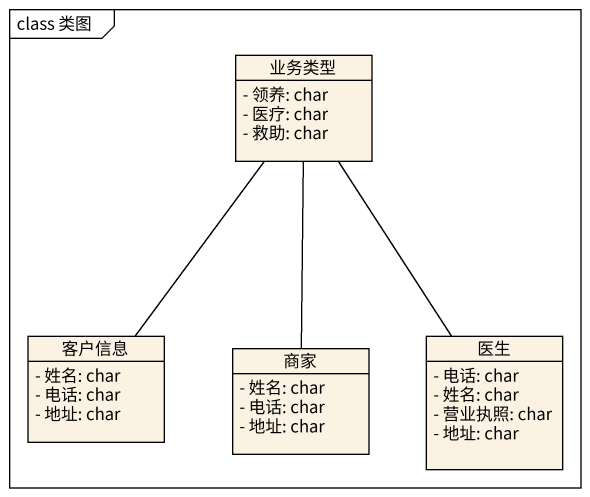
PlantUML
@startuml
mainframe class 类图
hide circle
hide empty members
skinparam classAttributeIconSize 0
class 业务类型 {
  - 领养: char
  - 医疗: char
  - 救助: char
}
class 客户信息 {
  - 姓名: char
  - 电话: char
  - 地址: char
}
class 商家 {
  - 姓名: char
  - 电话: char
  - 地址: char
}
class 医生 {
  - 电话: char
  - 姓名: char
  - 营业执照: char
  - 地址: char
}
业务类型 -- 商家
业务类型 -- 医生
客户信息 -up- 业务类型
@enduml
